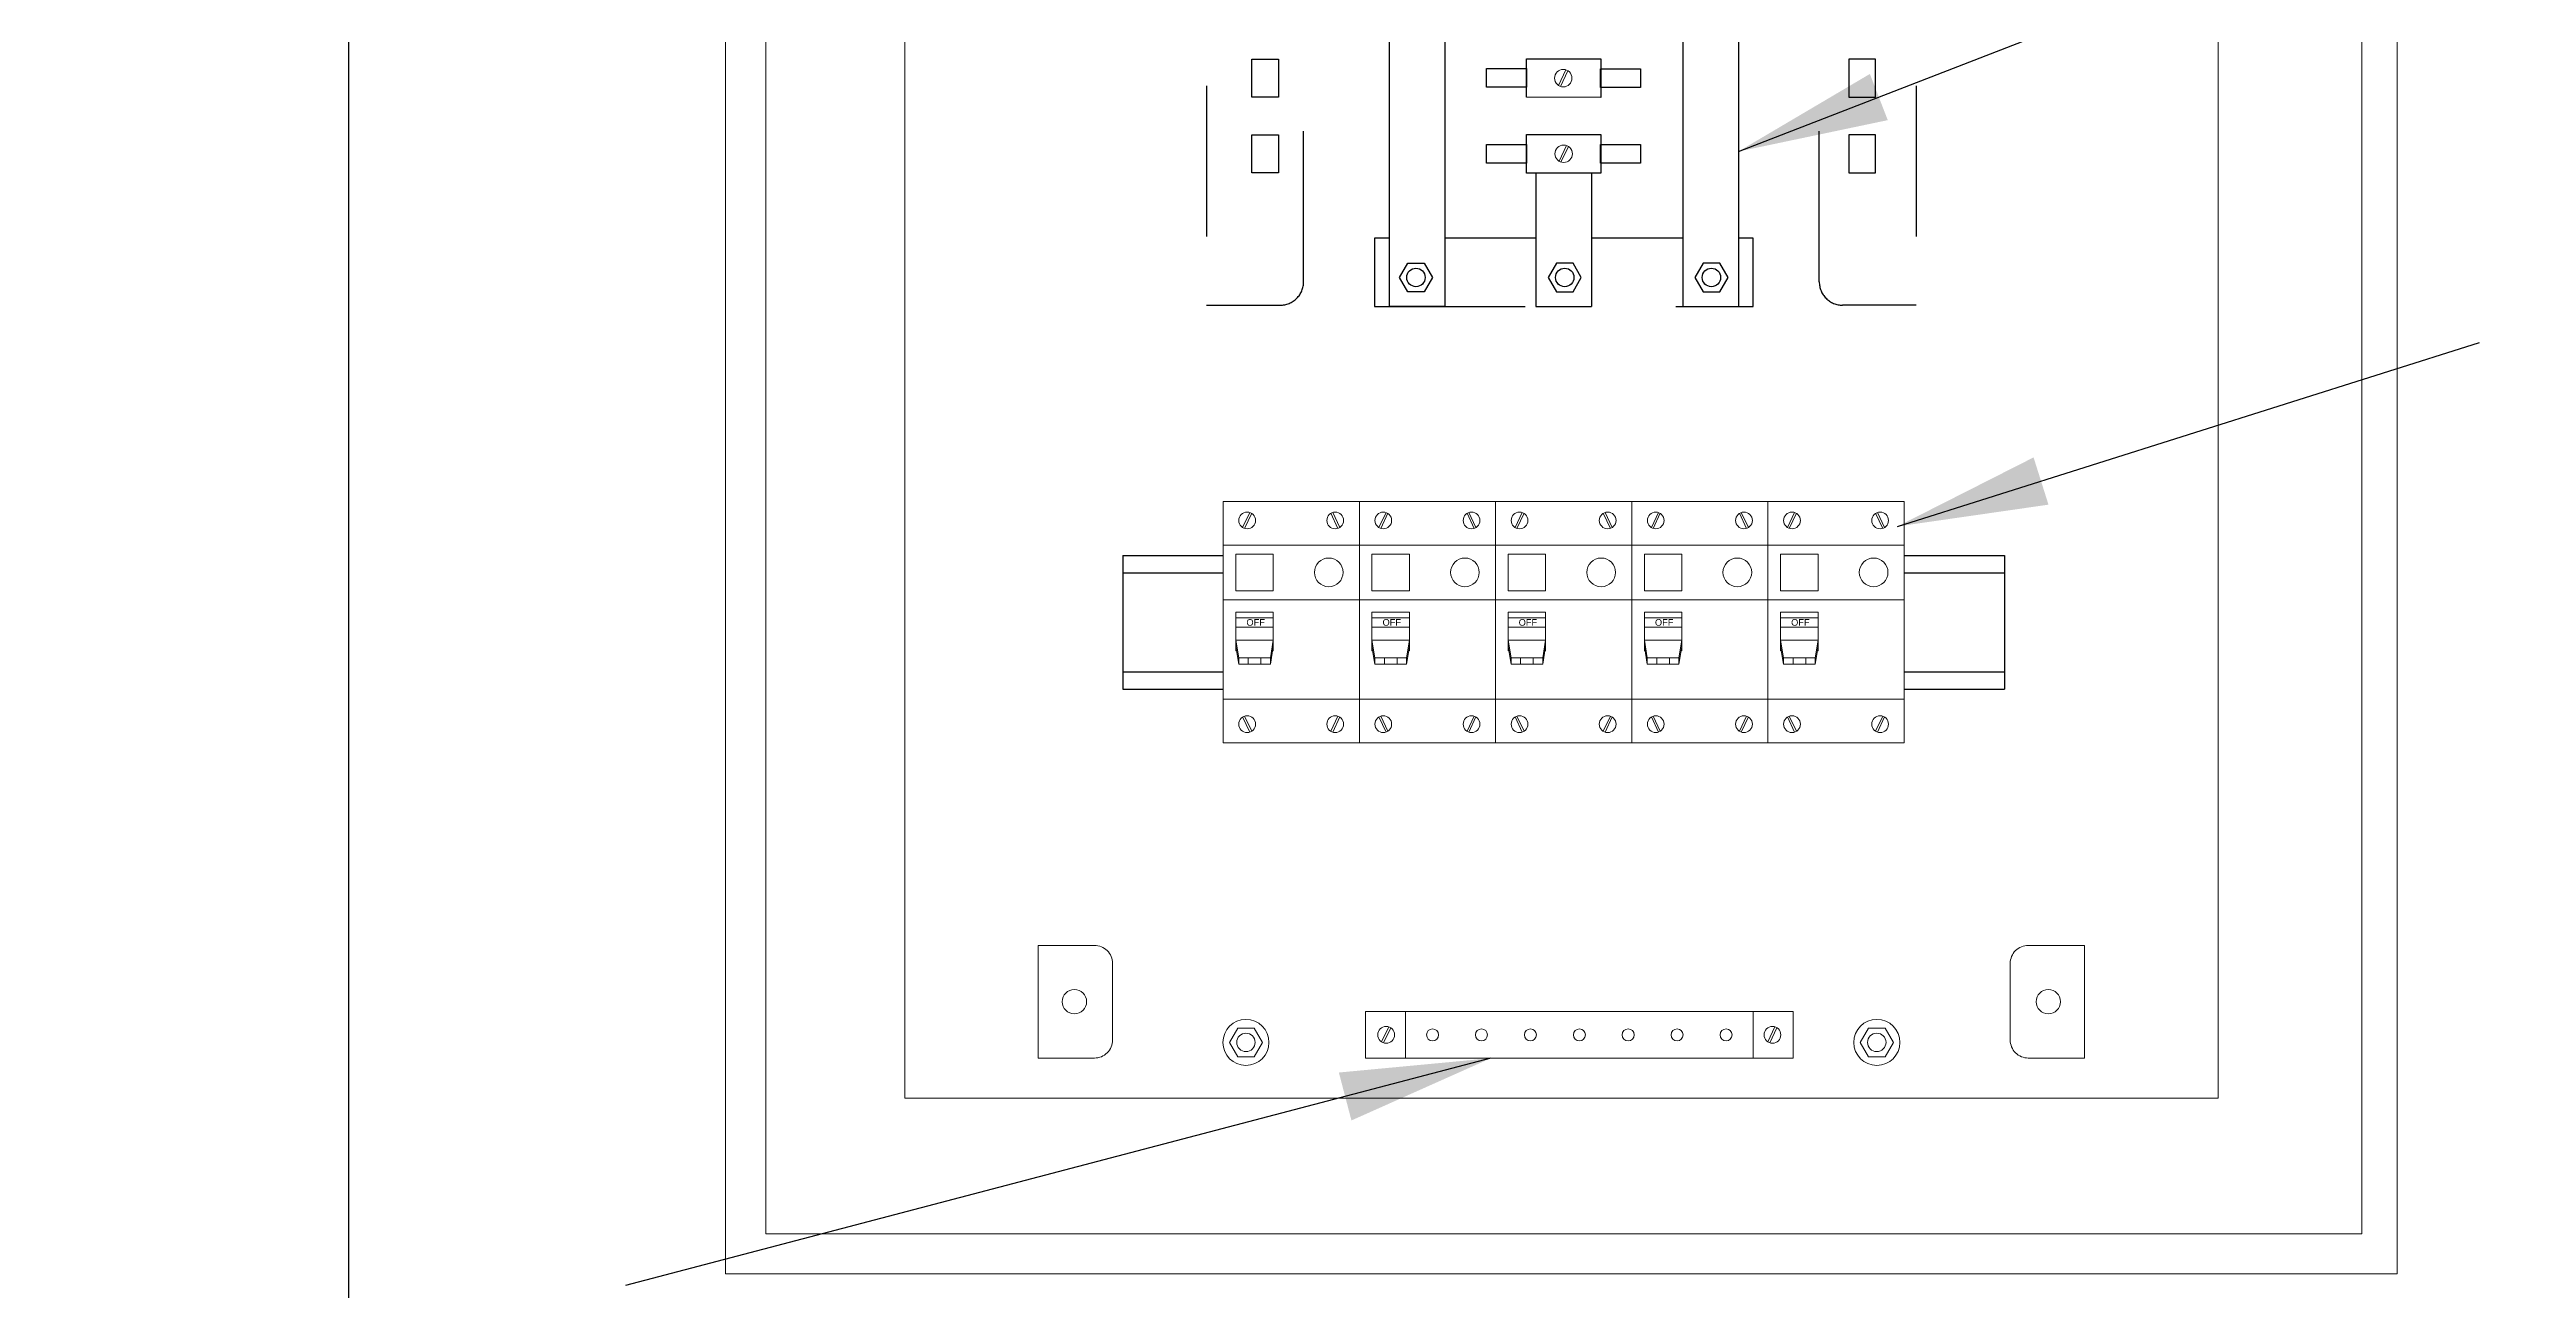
# Model space of a CAD drawing. Header units: metres. Extents: x 1996 to 3973, y 1775 to 3610.
# Drawn here: x 2257.26 to 2258.905, y 1780.096 to 1780.919 of the extents above; entities that cross this region are included whole.
import ezdxf

# ---------------------------------------------------------------- set-up
doc = ezdxf.new("R2010")
doc.units = ezdxf.units.M
doc.linetypes.add('1', pattern=[0.16, 0.08, -0.08])
doc.layers.add('0-Accesorio', color=144, linetype='Continuous', lineweight=20)
doc.layers.add('ACCESORIO', color=151, linetype='Continuous', lineweight=25)
doc.layers.add('02', color=2, linetype='Continuous')
doc.layers.add('TSXCIRC', color=186, linetype='Continuous')
doc.styles.add('ROMAN', font='sanss___.ttf', dxfattribs={"height": 0.4})
doc.styles.get("Standard").update_dxf_attribs({"font": 'arial.ttf'})
doc.dimstyles.new('DETEX50', dxfattribs={"dimtxt": 0.065, "dimasz": 0.05, "dimexe": 0.2, "dimexo": 0.2, "dimgap": 0.03, "dimtad": 1, "dimzin": 4, "dimdsep": 46, "dimtxsty": 'ROMAN', "dimblk1": 'DOT', "dimblk2": 'DOT', "dimsah": 1, "dimcen": 0, "dimse1": 1, "dimse2": 1, "dimclrd": 256, "dimclre": 256, "dimclrt": 256, "dimadec": 0, "dimazin": 0, "dimtfac": 1, "dimtmove": 1, "dimatfit": 3, "dimfxl": 1, "dimtvp": 1, "dimtolj": 1, "dimtzin": 0, "dimarcsym": 0})

# ---------------------------------------------------------------- blocks, each defined once
blk = doc.blocks.new('_Dot')
at = {"layer": '02', "color": 0, "lineweight": -2}
blk.add_line((-0.5, 0), (-1, 0), dxfattribs=at)
at = {"layer": '02', "color": 0, "const_width": 0.5}
blk.add_lwpolyline([(-0.25, 0, 1), (0.25, 0, 1)], format="xyb", close=True, dxfattribs=at)

msp = doc.modelspace()

# ---------------------------------------------------------------- hatches: boundary and pattern name
h = msp.add_hatch(color=6)
h.dxf.hatch_style = 1
h.set_gradient(color1=(255, 0, 255), color2=(255, 51, 255), one_color=1, tint=0.6, name='CYLINDER')
h.paths.add_polyline_path([(2268.549, 1775.0191), (2268.549, 1805.6386), (2228.483, 1805.6386), (2228.483, 1775.0191)])
h.paths.add_polyline_path([(2268.4445, 1775.1281), (2268.4445, 1805.5341), (2228.5875, 1805.5341), (2228.5875, 1775.1281)], flags=16)

# ---------------------------------------------------------------- linework, layer by layer
at = {"layer": '0-Accesorio', "linetype": 'Continuous'}
for p, q in [((2258.2668, 1780.9057), (2258.2619, 1780.8953)), ((2258.2681, 1780.9051), (2258.2632, 1780.8946)), ((2258.2671, 1780.8555), (2258.2622, 1780.845)), ((2258.2684, 1780.8549), (2258.2634, 1780.8444)), ((2258.0568, 1780.612), (2258.0521, 1780.602)), ((2258.0581, 1780.6115), (2258.0533, 1780.6014)), ((2258.1106, 1780.6115), (2258.1154, 1780.6014)), ((2258.1119, 1780.612), (2258.1166, 1780.602)), ((2258.1473, 1780.612), (2258.1426, 1780.602)), ((2258.1485, 1780.6115), (2258.1438, 1780.6014)), ((2258.2011, 1780.6115), (2258.2058, 1780.6014)), ((2258.2023, 1780.612), (2258.207, 1780.602)), ((2258.2377, 1780.612), (2258.233, 1780.602)), ((2258.239, 1780.6115), (2258.2342, 1780.6014)), ((2258.2915, 1780.6115), (2258.2963, 1780.6014)), ((2258.2928, 1780.612), (2258.2975, 1780.602)), ((2258.3282, 1780.612), (2258.3235, 1780.602)), ((2258.3294, 1780.6115), (2258.3247, 1780.6014)), ((2258.382, 1780.6115), (2258.3867, 1780.6014)), ((2258.3832, 1780.612), (2258.3879, 1780.602)), ((2258.4186, 1780.612), (2258.4139, 1780.602)), ((2258.4199, 1780.6115), (2258.4151, 1780.6014)), ((2258.4724, 1780.6115), (2258.4772, 1780.6014)), ((2258.4737, 1780.612), (2258.4784, 1780.602)), ((2258.0391, 1780.5902), (2258.1296, 1780.5902)), ((2258.1296, 1780.5902), (2258.22, 1780.5902)), ((2258.22, 1780.5902), (2258.3105, 1780.5902)), ((2258.3105, 1780.5902), (2258.4009, 1780.5902)), ((2258.4009, 1780.5902), (2258.4914, 1780.5902)), ((2258.0391, 1780.554), (2258.1296, 1780.554)), ((2258.1296, 1780.554), (2258.22, 1780.554)), ((2258.22, 1780.554), (2258.3105, 1780.554)), ((2258.3105, 1780.554), (2258.4009, 1780.554)), ((2258.4009, 1780.554), (2258.4914, 1780.554)), ((2258.0476, 1780.5457), (2258.0724, 1780.5457)), ((2258.138, 1780.5457), (2258.1629, 1780.5457)), ((2258.2285, 1780.5457), (2258.2533, 1780.5457)), ((2258.3189, 1780.5457), (2258.3438, 1780.5457)), ((2258.4093, 1780.5457), (2258.4342, 1780.5457)), ((2258.0476, 1780.5272), (2258.0724, 1780.5272)), ((2258.0476, 1780.5272), (2258.0495, 1780.5156)), ((2258.0476, 1780.523), (2258.0495, 1780.5114)), ((2258.0724, 1780.5272), (2258.0705, 1780.5156)), ((2258.0724, 1780.523), (2258.0705, 1780.5114)), ((2258.138, 1780.5272), (2258.1629, 1780.5272)), ((2258.138, 1780.5272), (2258.1399, 1780.5156)), ((2258.138, 1780.523), (2258.1399, 1780.5114)), ((2258.1629, 1780.5272), (2258.1609, 1780.5156)), ((2258.1629, 1780.523), (2258.1609, 1780.5114)), ((2258.2285, 1780.5272), (2258.2533, 1780.5272)), ((2258.2285, 1780.5272), (2258.2304, 1780.5156)), ((2258.2285, 1780.523), (2258.2304, 1780.5114)), ((2258.2533, 1780.5272), (2258.2514, 1780.5156)), ((2258.2533, 1780.523), (2258.2514, 1780.5114)), ((2258.3189, 1780.5272), (2258.3438, 1780.5272)), ((2258.3189, 1780.5272), (2258.3208, 1780.5156)), ((2258.3189, 1780.523), (2258.3208, 1780.5114)), ((2258.3438, 1780.5272), (2258.3418, 1780.5156)), ((2258.3438, 1780.523), (2258.3418, 1780.5114)), ((2258.4093, 1780.5272), (2258.4342, 1780.5272)), ((2258.4093, 1780.5272), (2258.4113, 1780.5156)), ((2258.4093, 1780.523), (2258.4113, 1780.5114)), ((2258.4342, 1780.5272), (2258.4323, 1780.5156)), ((2258.4342, 1780.523), (2258.4323, 1780.5114)), ((2258.0476, 1780.5202), (2258.048, 1780.5202)), ((2258.0495, 1780.5156), (2258.0705, 1780.5156)), ((2258.0558, 1780.5156), (2258.0558, 1780.5114)), ((2258.0642, 1780.5156), (2258.0642, 1780.5114)), ((2258.072, 1780.5202), (2258.0724, 1780.5202)), ((2258.138, 1780.5202), (2258.1385, 1780.5202)), ((2258.1399, 1780.5156), (2258.1609, 1780.5156)), ((2258.1462, 1780.5156), (2258.1462, 1780.5114)), ((2258.1547, 1780.5156), (2258.1547, 1780.5114)), ((2258.1624, 1780.5202), (2258.1629, 1780.5202)), ((2258.2285, 1780.5202), (2258.2289, 1780.5202)), ((2258.2304, 1780.5156), (2258.2514, 1780.5156)), ((2258.2367, 1780.5156), (2258.2367, 1780.5114)), ((2258.2451, 1780.5156), (2258.2451, 1780.5114)), ((2258.2528, 1780.5202), (2258.2533, 1780.5202)), ((2258.3189, 1780.5202), (2258.3194, 1780.5202)), ((2258.3208, 1780.5156), (2258.3418, 1780.5156)), ((2258.3271, 1780.5156), (2258.3271, 1780.5114)), ((2258.3355, 1780.5156), (2258.3355, 1780.5114)), ((2258.3433, 1780.5202), (2258.3438, 1780.5202)), ((2258.4093, 1780.5202), (2258.4098, 1780.5202)), ((2258.4113, 1780.5156), (2258.4323, 1780.5156)), ((2258.4176, 1780.5156), (2258.4176, 1780.5114)), ((2258.426, 1780.5156), (2258.426, 1780.5114)), ((2258.4337, 1780.5202), (2258.4342, 1780.5202)), ((2258.0391, 1780.4881), (2258.1296, 1780.4881)), ((2258.0568, 1780.4662), (2258.0521, 1780.4763)), ((2258.0581, 1780.4668), (2258.0533, 1780.4769)), ((2258.1106, 1780.4668), (2258.1154, 1780.4769)), ((2258.1119, 1780.4662), (2258.1166, 1780.4763)), ((2258.1296, 1780.4881), (2258.22, 1780.4881)), ((2258.1473, 1780.4662), (2258.1426, 1780.4763)), ((2258.1485, 1780.4668), (2258.1438, 1780.4769)), ((2258.2011, 1780.4668), (2258.2058, 1780.4769)), ((2258.2023, 1780.4662), (2258.207, 1780.4763)), ((2258.22, 1780.4881), (2258.3105, 1780.4881)), ((2258.2377, 1780.4662), (2258.233, 1780.4763)), ((2258.239, 1780.4668), (2258.2342, 1780.4769)), ((2258.2915, 1780.4668), (2258.2963, 1780.4769)), ((2258.2928, 1780.4662), (2258.2975, 1780.4763)), ((2258.3105, 1780.4881), (2258.4009, 1780.4881)), ((2258.3282, 1780.4662), (2258.3235, 1780.4763)), ((2258.3294, 1780.4668), (2258.3247, 1780.4769)), ((2258.382, 1780.4668), (2258.3867, 1780.4769)), ((2258.3832, 1780.4662), (2258.3879, 1780.4763)), ((2258.4009, 1780.4881), (2258.4914, 1780.4881)), ((2258.4186, 1780.4662), (2258.4139, 1780.4763)), ((2258.4199, 1780.4668), (2258.4151, 1780.4769)), ((2258.4724, 1780.4668), (2258.4772, 1780.4769)), ((2258.4737, 1780.4662), (2258.4784, 1780.4763)), ((2258.1444, 1780.2606), (2258.1492, 1780.2706)), ((2258.1457, 1780.26), (2258.1504, 1780.27)), ((2258.4009, 1780.2606), (2258.4056, 1780.2706)), ((2258.4022, 1780.26), (2258.4069, 1780.27))]:
    msp.add_line(p, q, dxfattribs=at)
at = {"layer": '0-Accesorio'}
for p, q in [((2258.1602, 1780.2498), (2258.1602, 1780.2808)), ((2258.3911, 1780.2498), (2258.3911, 1780.2808))]:
    msp.add_line(p, q, dxfattribs=at)
at = {"layer": '0-Accesorio', "linetype": 'Continuous'}
for points in [[(2257.7088, 1781.6693), (2258.8187, 1781.6693), (2258.8187, 1780.1067), (2257.7088, 1780.1067)], [(2257.7356, 1781.6434), (2258.7952, 1781.6434), (2258.7952, 1780.1333), (2257.7356, 1780.1333)], [(2257.8277, 1781.57), (2258.6998, 1781.57), (2258.6998, 1780.2233), (2257.8277, 1780.2233)], [(2258.0391, 1780.459), (2258.0391, 1780.6193), (2258.1296, 1780.6193), (2258.1296, 1780.459)], [(2258.1296, 1780.459), (2258.1296, 1780.6193), (2258.22, 1780.6193), (2258.22, 1780.459)], [(2258.22, 1780.459), (2258.22, 1780.6193), (2258.3105, 1780.6193), (2258.3105, 1780.459)], [(2258.3105, 1780.459), (2258.3105, 1780.6193), (2258.4009, 1780.6193), (2258.4009, 1780.459)], [(2258.4009, 1780.459), (2258.4009, 1780.6193), (2258.4914, 1780.6193), (2258.4914, 1780.459)], [(2258.0476, 1780.5844), (2258.0724, 1780.5844), (2258.0724, 1780.56), (2258.0476, 1780.56)], [(2258.138, 1780.5844), (2258.1629, 1780.5844), (2258.1629, 1780.56), (2258.138, 1780.56)], [(2258.2285, 1780.5844), (2258.2533, 1780.5844), (2258.2533, 1780.56), (2258.2285, 1780.56)], [(2258.3189, 1780.5844), (2258.3438, 1780.5844), (2258.3438, 1780.56), (2258.3189, 1780.56)], [(2258.4093, 1780.5844), (2258.4342, 1780.5844), (2258.4342, 1780.56), (2258.4093, 1780.56)], [(2258.0476, 1780.542), (2258.0724, 1780.542), (2258.0724, 1780.5358), (2258.0476, 1780.5358)], [(2258.138, 1780.542), (2258.1629, 1780.542), (2258.1629, 1780.5358), (2258.138, 1780.5358)], [(2258.2285, 1780.542), (2258.2533, 1780.542), (2258.2533, 1780.5358), (2258.2285, 1780.5358)], [(2258.3189, 1780.542), (2258.3438, 1780.542), (2258.3438, 1780.5358), (2258.3189, 1780.5358)], [(2258.4093, 1780.542), (2258.4342, 1780.542), (2258.4342, 1780.5358), (2258.4093, 1780.5358)], [(2258.0495, 1780.5156), (2258.0705, 1780.5156), (2258.0705, 1780.5114), (2258.0495, 1780.5114)], [(2258.1399, 1780.5156), (2258.1609, 1780.5156), (2258.1609, 1780.5114), (2258.1399, 1780.5114)], [(2258.2304, 1780.5156), (2258.2514, 1780.5156), (2258.2514, 1780.5114), (2258.2304, 1780.5114)], [(2258.3208, 1780.5156), (2258.3418, 1780.5156), (2258.3418, 1780.5114), (2258.3208, 1780.5114)], [(2258.4113, 1780.5156), (2258.4323, 1780.5156), (2258.4323, 1780.5114), (2258.4113, 1780.5114)], [(2258.0434, 1780.2603), (2258.0489, 1780.2698), (2258.0598, 1780.2698), (2258.0653, 1780.2603), (2258.0598, 1780.2508), (2258.0489, 1780.2508)], [(2258.4842, 1780.2603), (2258.4787, 1780.2698), (2258.4677, 1780.2698), (2258.4622, 1780.2603), (2258.4677, 1780.2508), (2258.4787, 1780.2508)]]:
    msp.add_lwpolyline(points, close=True, dxfattribs=at)
for points in [[(2258.0476, 1780.5202), (2258.0476, 1780.5457), (2258.0724, 1780.5457), (2258.0724, 1780.5202)], [(2258.138, 1780.5202), (2258.138, 1780.5457), (2258.1629, 1780.5457), (2258.1629, 1780.5202)], [(2258.2285, 1780.5202), (2258.2285, 1780.5457), (2258.2533, 1780.5457), (2258.2533, 1780.5202)], [(2258.3189, 1780.5202), (2258.3189, 1780.5457), (2258.3438, 1780.5457), (2258.3438, 1780.5202)], [(2258.4093, 1780.5202), (2258.4093, 1780.5457), (2258.4342, 1780.5457), (2258.4342, 1780.5202)], [(2258.0705, 1780.5114), (2258.0495, 1780.5114)], [(2258.1609, 1780.5114), (2258.1399, 1780.5114)], [(2258.2514, 1780.5114), (2258.2304, 1780.5114)], [(2258.3418, 1780.5114), (2258.3208, 1780.5114)], [(2258.4323, 1780.5114), (2258.4113, 1780.5114)]]:
    msp.add_lwpolyline(points, dxfattribs=at)
for points in [[(2257.9164, 1780.2499), (2257.9537, 1780.2499, 0.414214), (2257.9657, 1780.2619), (2257.9657, 1780.3127, 0.414214), (2257.9537, 1780.3247), (2257.9164, 1780.3247)], [(2258.6111, 1780.2499), (2258.5738, 1780.2499, -0.414214), (2258.5618, 1780.2619), (2258.5618, 1780.3127, -0.414214), (2258.5738, 1780.3247), (2258.6111, 1780.3247)]]:
    msp.add_lwpolyline(points, format="xyb", close=True, dxfattribs=at)
at = {"layer": '0-Accesorio'}
msp.add_lwpolyline([(2258.1337, 1780.2498), (2258.4176, 1780.2498), (2258.4176, 1780.2808), (2258.1337, 1780.2808)], close=True, dxfattribs=at)
at = {"layer": '0-Accesorio', "linetype": 'Continuous'}
for centre, radius in [((2258.265, 1780.9002), 0.0058), ((2258.2653, 1780.85), 0.0058), ((2258.0551, 1780.6067), 0.00556), ((2258.1136, 1780.6067), 0.00556), ((2258.1455, 1780.6067), 0.00556), ((2258.2041, 1780.6067), 0.00556), ((2258.236, 1780.6067), 0.00556), ((2258.2945, 1780.6067), 0.00556), ((2258.3264, 1780.6067), 0.00556), ((2258.385, 1780.6067), 0.00556), ((2258.4169, 1780.6067), 0.00556), ((2258.4754, 1780.6067), 0.00556), ((2258.1093, 1780.5722), 0.00953), ((2258.1997, 1780.5722), 0.00953), ((2258.2902, 1780.5722), 0.00953), ((2258.3806, 1780.5722), 0.00953), ((2258.4711, 1780.5722), 0.00953), ((2258.0551, 1780.4715), 0.00556), ((2258.1136, 1780.4715), 0.00556), ((2258.1455, 1780.4715), 0.00556), ((2258.2041, 1780.4715), 0.00556), ((2258.236, 1780.4715), 0.00556), ((2258.2945, 1780.4715), 0.00556), ((2258.3264, 1780.4715), 0.00556), ((2258.385, 1780.4715), 0.00556), ((2258.4169, 1780.4715), 0.00556), ((2258.4754, 1780.4715), 0.00556), ((2257.9404, 1780.2873), 0.00808), ((2258.5871, 1780.2873), 0.00808), ((2258.0543, 1780.2603), 0.0153), ((2258.4732, 1780.2603), 0.0153), ((2258.0543, 1780.2603), 0.00612), ((2258.1474, 1780.2653), 0.00556), ((2258.4039, 1780.2653), 0.00556), ((2258.4732, 1780.2603), 0.00612)]:
    msp.add_circle(centre, radius, dxfattribs=at)
at = {"layer": '0-Accesorio'}
for centre in [(2258.1782, 1780.2653), (2258.2107, 1780.2653), (2258.2432, 1780.2653), (2258.2757, 1780.2653), (2258.3081, 1780.2653), (2258.3406, 1780.2653), (2258.3731, 1780.2653)]:
    msp.add_circle(centre, 0.00397, dxfattribs=at)
at = {"layer": 'ACCESORIO'}
for p, q in [((2258.1494, 1780.9756), (2258.1494, 1780.7487)), ((2258.1864, 1780.9756), (2258.1864, 1780.7487)), ((2258.3443, 1780.9253), (2258.3443, 1780.7487)), ((2258.3813, 1780.9253), (2258.3813, 1780.7487)), ((2258.2468, 1780.8372), (2258.2468, 1780.7487)), ((2258.2838, 1780.8372), (2258.2838, 1780.7487)), ((2258.1864, 1780.7487), (2258.1494, 1780.7487)), ((2258.2468, 1780.7487), (2258.2838, 1780.7487)), ((2258.3443, 1780.7487), (2258.3813, 1780.7487))]:
    msp.add_line(p, q, dxfattribs=at)
at = {"layer": 'ACCESORIO', "linetype": '1', "ltscale": 1.2}
for p, q in [((2257.9726, 1780.5835), (2258.0391, 1780.5835)), ((2257.9726, 1780.572), (2258.0391, 1780.572)), ((2258.4914, 1780.5835), (2258.5579, 1780.5835)), ((2258.4914, 1780.572), (2258.5579, 1780.572)), ((2257.9726, 1780.5063), (2258.0391, 1780.5063)), ((2258.4914, 1780.5063), (2258.5579, 1780.5063)), ((2257.9726, 1780.4947), (2258.0391, 1780.4947)), ((2258.4914, 1780.4947), (2258.5579, 1780.4947))]:
    msp.add_line(p, q, dxfattribs=at)
at = {"layer": 'ACCESORIO', "linetype": '1', "ltscale": 0.7}
for p, q in [((2257.9726, 1780.5835), (2257.9726, 1780.4947)), ((2258.5579, 1780.5835), (2258.5579, 1780.4947))]:
    msp.add_line(p, q, dxfattribs=at)
at = {"layer": 'ACCESORIO', "linetype": '1', "ltscale": 0.1}
for points in [[(2258.0926, 1781.4278), (2258.0926, 1781.4795, 0.414214), (2258.077, 1781.4951), (2258.0282, 1781.4951), (2258.0282, 1780.7495), (2258.077, 1780.7495, 0.414214), (2258.0926, 1780.7651), (2258.0926, 1780.9756)], [(2258.435, 1781.4278), (2258.435, 1781.4795, -0.414214), (2258.4505, 1781.4951), (2258.4993, 1781.4951), (2258.4993, 1780.7495), (2258.4505, 1780.7495, -0.414214), (2258.435, 1780.7651), (2258.435, 1780.9253)]]:
    msp.add_lwpolyline(points, format="xyb", dxfattribs=at)
at = {"layer": 'ACCESORIO'}
for points in [[(2258.076, 1780.9128), (2258.076, 1780.8876), (2258.0583, 1780.8876), (2258.0583, 1780.9128)], [(2258.2141, 1780.9065), (2258.2406, 1780.9065), (2258.2406, 1780.8941), (2258.2141, 1780.8941)], [(2258.2407, 1780.913), (2258.2899, 1780.913), (2258.2899, 1780.8874), (2258.2406, 1780.8875)], [(2258.2898, 1780.9064), (2258.3163, 1780.9064), (2258.3163, 1780.894), (2258.2898, 1780.894)], [(2258.4547, 1780.9128), (2258.4547, 1780.8876), (2258.4724, 1780.8876), (2258.4724, 1780.9128)], [(2258.076, 1780.8626), (2258.076, 1780.8373), (2258.0583, 1780.8373), (2258.0583, 1780.8626)], [(2258.2141, 1780.8562), (2258.2406, 1780.8562), (2258.2406, 1780.8438), (2258.2141, 1780.8438)], [(2258.2407, 1780.8627), (2258.2899, 1780.8627), (2258.2899, 1780.8372), (2258.2406, 1780.8372)], [(2258.2898, 1780.8561), (2258.3163, 1780.8561), (2258.3163, 1780.8437), (2258.2898, 1780.8437)], [(2258.4547, 1780.8626), (2258.4547, 1780.8373), (2258.4724, 1780.8373), (2258.4724, 1780.8626)], [(2258.1563, 1780.7679), (2258.1618, 1780.7774), (2258.1727, 1780.7774), (2258.1782, 1780.7679), (2258.1727, 1780.7584), (2258.1618, 1780.7584)], [(2258.2769, 1780.7679), (2258.2715, 1780.7774), (2258.2605, 1780.7774), (2258.255, 1780.7679), (2258.2605, 1780.7584), (2258.2715, 1780.7584)], [(2258.3744, 1780.7679), (2258.3689, 1780.7774), (2258.3579, 1780.7774), (2258.3524, 1780.7679), (2258.3579, 1780.7584), (2258.3689, 1780.7584)]]:
    msp.add_lwpolyline(points, close=True, dxfattribs=at)
at = {"layer": 'ACCESORIO', "linetype": '1', "ltscale": 0.7}
for points in [[(2258.1494, 1780.7939), (2258.1397, 1780.7939), (2258.1397, 1780.7487), (2258.391, 1780.7487), (2258.391, 1780.7939), (2258.3813, 1780.7939)], [(2258.2468, 1780.7939), (2258.1864, 1780.7939)], [(2258.3443, 1780.7939), (2258.2838, 1780.7939)]]:
    msp.add_lwpolyline(points, dxfattribs=at)
at = {"layer": 'ACCESORIO'}
for centre in [(2258.1672, 1780.7679), (2258.266, 1780.7679), (2258.3634, 1780.7679)]:
    msp.add_circle(centre, 0.00612, dxfattribs=at)
at = {"layer": 'TSXCIRC', "color": 3}
msp.add_lwpolyline([(2257.4587, 1782.2801), (2261.2691, 1782.2801), (2261.2691, 1779.7044), (2257.4587, 1779.7044)], close=True, dxfattribs=at)

# ---------------------------------------------------------------- texts
at = {"layer": '0-Accesorio', "char_height": 0.0044, "width": 0.011809, "attachment_point": 1}
for insert in [(2258.0546, 1780.5412), (2258.145, 1780.5412), (2258.2354, 1780.5412), (2258.3259, 1780.5412), (2258.4163, 1780.5412)]:
    msp.add_mtext('{\\fArial|b0|i0|c0|p34;OFF}', dxfattribs=dict(at, insert=insert))

# ---------------------------------------------------------------- leaders
at = {"layer": '0-Accesorio', "linetype": 'Continuous'}
for points in [[(2258.3813, 1780.8515), (2258.8723, 1781.0418)], [(2258.4869, 1780.6027), (2258.8734, 1780.7248)], [(2258.2169, 1780.2498), (2257.6424, 1780.099)]]:
    msp.add_leader(points, dimstyle='DETEX50', override={"dimasz": 0.1, "dimtad": 0}, dxfattribs=at)

doc.saveas('drawing.dxf')
